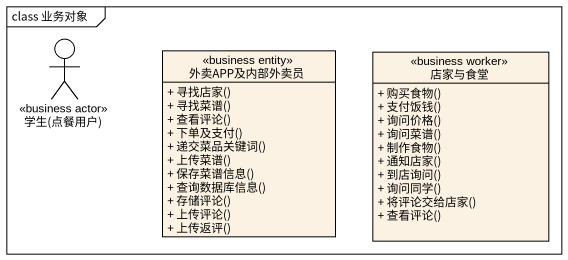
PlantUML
@startuml
mainframe class 业务对象
allowmixing
hide circle
hide empty members
skinparam classAttributeIconSize 0
actor "学生(点餐用户)" as 学生_点餐用户 <<business actor>>
class 外卖APP及内部外卖员 <<business entity>> {
  + 寻找店家()
  + 寻找菜谱()
  + 查看评论()
  + 下单及支付()
  + 递交菜品关键词()
  + 上传菜谱()
  + 保存菜谱信息()
  + 查询数据库信息()
  + 存储评论()
  + 上传评论()
  + 上传返评()
}
class 店家与食堂 <<business worker>> {
  + 购买食物()
  + 支付饭钱()
  + 询问价格()
  + 询问菜谱()
  + 制作食物()
  + 通知店家()
  + 到店询问()
  + 询问同学()
  + 将评论交给店家()
  + 查看评论()
}
@enduml
